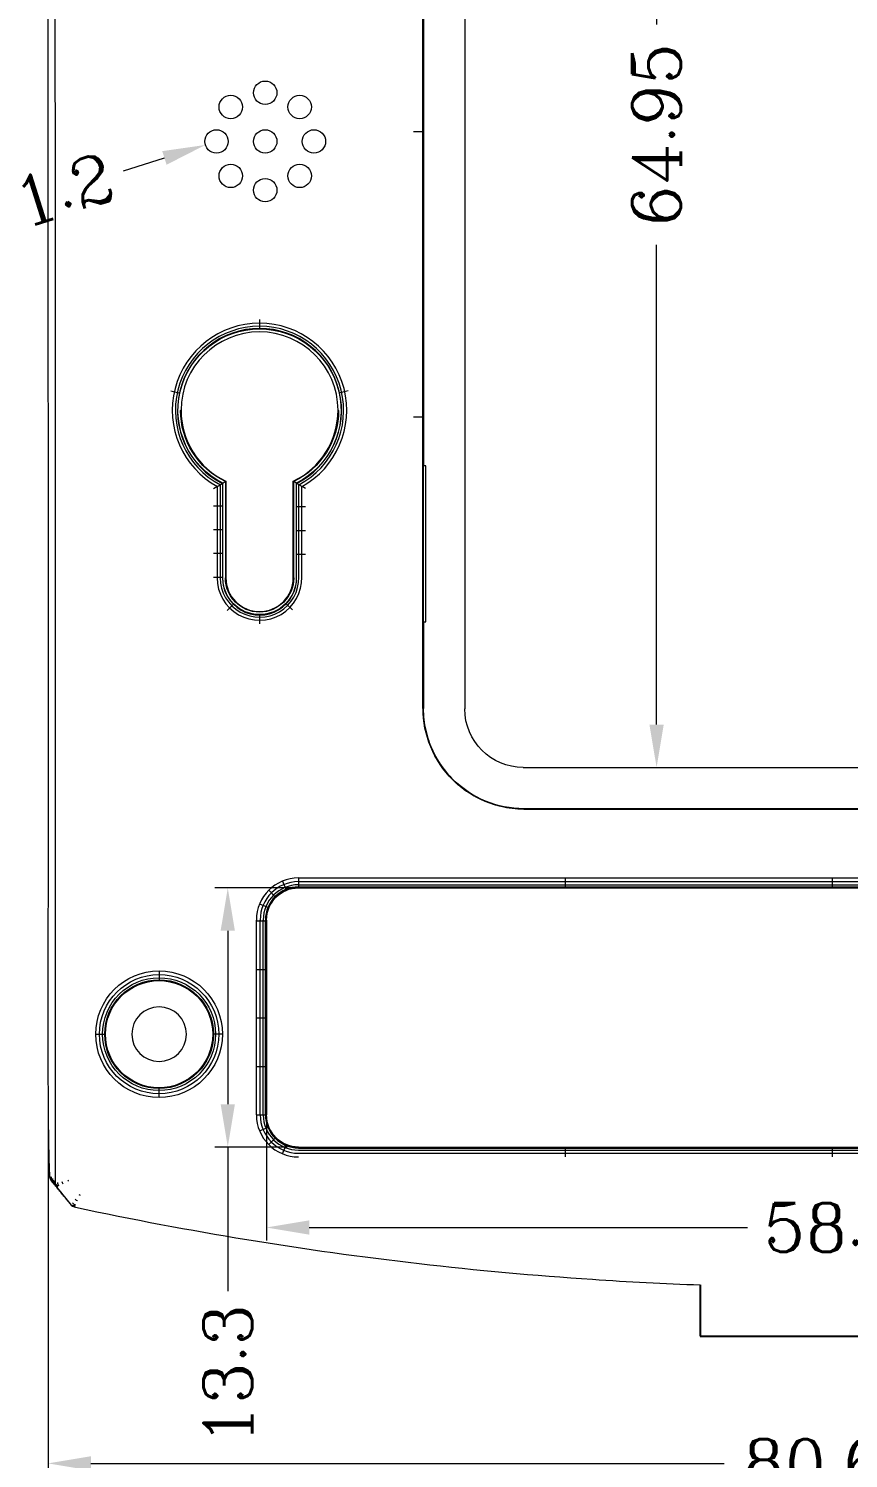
# Model space of a CAD drawing. Header units: millimetres. Extents: x -1138 to -733, y -1269 to -837.
# Drawn here: x -1094.5 to -1052.4, y -1196.2 to -1122.9 of the extents above; entities that cross this region are included whole.
import ezdxf

# ---------------------------------------------------------------- set-up
doc = ezdxf.new("R2010")
doc.units = ezdxf.units.MM
doc.layers.get('0').update_dxf_attribs({"linetype": 'CONTINUOUS'})
doc.layers.get('Defpoints').update_dxf_attribs({"linetype": 'CONTINUOUS'})
doc.layers.add('71', color=7, linetype='CONTINUOUS', true_color=0xffffff)
doc.styles.add('ROMANC', font='romanc.shx', dxfattribs={"bigfont": 'gbcbig.shx'})
doc.dimstyles.new('YanXiu', dxfattribs={"dimtxt": 2.5, "dimasz": 2.2, "dimexe": 0.66, "dimexo": 0.66, "dimgap": 0.66, "dimtad": 0, "dimdsep": 46, "dimtxsty": 'ROMANC', "dimcen": 0, "dimclrd": 256, "dimclre": 131, "dimclrt": 42, "dimazin": 2, "dimtfac": 1, "dimtofl": 0, "dimtmove": 0, "dimatfit": 3, "dimfxl": 0, "dimlwd": 5, "dimlwe": 5, "dimarcsym": 0})

# ---------------------------------------------------------------- blocks, each defined once
blk = doc.blocks.new('*D1')
at = {"color": 131, "lineweight": 5}
for p, q in [((456.583, -868.671), (456.583, -887.677)), ((537.264, -870.378), (537.264, -887.677))]:
    blk.add_line(p, q, dxfattribs=at)
at = {"lineweight": 5}
for p, q in [((458.783, -887.017), (491.263, -887.017)), ((535.064, -887.017), (502.583, -887.017))]:
    blk.add_line(p, q, dxfattribs=at)
for points in [[(458.783, -886.65), (458.783, -887.384), (456.583, -887.017)], [(535.064, -886.65), (535.064, -887.384), (537.264, -887.017)]]:
    blk.add_solid(points)
at = {"layer": 'Defpoints', "color": 0}
for p in [(456.583, -868.011), (537.264, -869.718), (537.264, -887.017)]:
    blk.add_point(p, dxfattribs=at)
at = {"color": 42, "insert": (496.923, -887.017), "char_height": 2.5, "attachment_point": 5, "style": 'ROMANC'}
blk.add_mtext('80.68', dxfattribs=at)
blk = doc.blocks.new('*D16')
at = {"color": 131, "lineweight": 5}
for p, q in [((487.378, -786.351), (488.455, -786.351)), ((483.311, -851.299), (488.455, -851.299))]:
    blk.add_line(p, q, dxfattribs=at)
at = {"lineweight": 5}
for p, q in [((487.795, -788.551), (487.795, -813.165)), ((487.795, -849.099), (487.795, -824.485))]:
    blk.add_line(p, q, dxfattribs=at)
for points in [[(487.428, -788.551), (488.161, -788.551), (487.795, -786.351)], [(487.428, -849.099), (488.161, -849.099), (487.795, -851.299)]]:
    blk.add_solid(points)
at = {"layer": 'Defpoints', "color": 0}
for p in [(486.718, -786.351), (487.795, -786.351), (482.651, -851.299)]:
    blk.add_point(p, dxfattribs=at)
at = {"color": 42, "insert": (487.795, -818.825), "char_height": 2.5, "attachment_point": 5, "rotation": 90, "style": 'ROMANC'}
blk.add_mtext('64.95', dxfattribs=at)
blk = doc.blocks.new('*D20')
at = {"color": 131, "lineweight": 5}
for p, q in [((469.162, -857.482), (465.142, -857.482)), ((468.856, -870.782), (465.142, -870.782))]:
    blk.add_line(p, q, dxfattribs=at)
at = {"lineweight": 5}
for p, q in [((465.802, -859.682), (465.802, -868.582)), ((465.802, -870.782), (465.802, -878.185))]:
    blk.add_line(p, q, dxfattribs=at)
for points in [[(465.435, -859.682), (466.168, -859.682), (465.802, -857.482)], [(465.435, -868.582), (466.168, -868.582), (465.802, -870.782)]]:
    blk.add_solid(points)
at = {"layer": 'Defpoints', "color": 0}
for p in [(465.802, -857.482), (469.822, -857.482), (469.516, -870.782)]:
    blk.add_point(p, dxfattribs=at)
at = {"color": 42, "insert": (465.802, -882.476), "char_height": 2.5, "attachment_point": 5, "rotation": 90, "style": 'ROMANC'}
blk.add_mtext('13.3', dxfattribs=at)
blk = doc.blocks.new('*D21')
at = {"color": 131, "lineweight": 5}
for p, q in [((467.78, -869.213), (467.78, -875.571)), ((526.08, -869.337), (526.08, -875.571))]:
    blk.add_line(p, q, dxfattribs=at)
at = {"lineweight": 5}
for p, q in [((469.98, -874.911), (492.461, -874.911)), ((523.88, -874.911), (501.4, -874.911))]:
    blk.add_line(p, q, dxfattribs=at)
for points in [[(469.98, -874.545), (469.98, -875.278), (467.78, -874.911)], [(523.88, -874.545), (523.88, -875.278), (526.08, -874.911)]]:
    blk.add_solid(points)
at = {"layer": 'Defpoints', "color": 0}
for p in [(467.78, -868.553), (526.08, -868.677), (526.08, -874.911)]:
    blk.add_point(p, dxfattribs=at)
at = {"color": 42, "insert": (496.93, -874.911), "char_height": 2.5, "attachment_point": 5, "style": 'ROMANC'}
blk.add_mtext('58.3', dxfattribs=at)
blk = doc.blocks.new('*D22')
at = {"lineweight": 5}
blk.add_line((460.455, -820.683), (462.553, -820.019), dxfattribs=at)
blk.add_solid([(462.442, -819.67), (462.663, -820.369), (464.65, -819.355)])
at = {"layer": 'Defpoints', "color": 0}
for p in [(464.65, -819.355), (465.794, -818.993)]:
    blk.add_point(p, dxfattribs=at)
at = {"color": 42, "insert": (456.365, -821.978), "char_height": 2.5, "attachment_point": 5, "rotation": 17.56761, "style": 'ROMANC'}
blk.add_mtext('∅1.2', dxfattribs=at)

msp = doc.modelspace()

# ---------------------------------------------------------------- linework, layer by layer
at = {"color": 1}
for p, q in [((-1060.046, -1187.335), (-1060.046, -1189.962)), ((-1060.046, -1189.962), (-1046.246, -1189.962))]:
    msp.add_line(p, q, dxfattribs=at)
at = {"layer": '71', "color": 7, "linetype": 'Continuous', "lineweight": 0}
for p, q in [((-1074.295, -1098.858), (-1074.295, -1157.748)), ((-1074.26, -1157.748), (-1074.26, -1098.858)), ((-1074.255, -1098.858), (-1074.255, -1157.748)), ((-1074.251, -1098.858), (-1074.251, -1157.748)), ((-1072.12, -1098.829), (-1072.12, -1157.776)), ((-1074.246, -1111.283), (-1074.246, -1145.323)), ((-1074.241, -1111.298), (-1074.241, -1145.308)), ((-1074.241, -1145.307), (-1074.241, -1111.298)), ((-1074.255, -1128.156), (-1074.755, -1128.156)), ((-1074.255, -1128.156), (-1074.241, -1128.156)), ((-1082.646, -1137.795), (-1082.646, -1138.294)), ((-1087.196, -1141.456), (-1086.709, -1141.563)), ((-1078.096, -1141.456), (-1078.584, -1141.563)), ((-1074.255, -1142.806), (-1074.755, -1142.806)), ((-1074.255, -1142.806), (-1074.241, -1142.806)), ((-1074.25, -1145.334), (-1074.241, -1145.307)), ((-1074.25, -1153.271), (-1074.25, -1145.334)), ((-1074.121, -1145.307), (-1074.241, -1145.307)), ((-1074.121, -1153.298), (-1074.121, -1145.307)), ((-1084.399, -1146.107), (-1084.399, -1151.053)), ((-1084.372, -1146.09), (-1084.372, -1151.053)), ((-1080.92, -1151.053), (-1080.92, -1146.09)), ((-1080.894, -1151.053), (-1080.894, -1146.107)), ((-1084.819, -1146.363), (-1084.819, -1151.053)), ((-1084.66, -1146.27), (-1084.66, -1151.053)), ((-1084.55, -1146.203), (-1084.55, -1151.053)), ((-1084.53, -1151.053), (-1084.53, -1146.188)), ((-1080.763, -1146.188), (-1080.763, -1151.053)), ((-1080.743, -1151.053), (-1080.743, -1146.203)), ((-1080.633, -1151.053), (-1080.633, -1146.27)), ((-1080.474, -1151.053), (-1080.474, -1146.363)), ((-1084.505, -1147.365), (-1085.004, -1147.365)), ((-1080.788, -1147.389), (-1080.288, -1147.389)), ((-1084.505, -1148.586), (-1085.004, -1148.586)), ((-1080.788, -1148.61), (-1080.288, -1148.61)), ((-1084.505, -1149.807), (-1085.004, -1149.807)), ((-1080.788, -1149.832), (-1080.288, -1149.832)), ((-1084.505, -1151.028), (-1085.004, -1151.028)), ((-1084.306, -1152.728), (-1083.954, -1152.373)), ((-1080.956, -1152.696), (-1081.314, -1152.348)), ((-1082.624, -1153.411), (-1082.629, -1152.911)), ((-1074.241, -1153.298), (-1074.25, -1153.271)), ((-1074.246, -1153.283), (-1074.246, -1157.748)), ((-1074.241, -1153.298), (-1074.241, -1157.748)), ((-1074.241, -1157.748), (-1074.241, -1153.298)), ((-1074.241, -1153.298), (-1074.121, -1153.298)), ((-1074.255, -1157.455), (-1074.241, -1157.455)), ((-1069.12, -1160.776), (-1037.173, -1160.776)), ((-1069.091, -1162.897), (-1037.201, -1162.897)), ((-1037.201, -1162.897), (-1069.091, -1162.897)), ((-1069.091, -1162.902), (-1037.201, -1162.902)), ((-1069.091, -1162.907), (-1037.201, -1162.907)), ((-1069.091, -1162.912), (-1037.201, -1162.912)), ((-1037.201, -1162.916), (-1069.091, -1162.916)), ((-1081.472, -1166.615), (-1081.281, -1167.077)), ((-1080.646, -1166.45), (-1025.646, -1166.45)), ((-1080.646, -1166.45), (-1080.646, -1166.95)), ((-1080.646, -1166.64), (-1025.646, -1166.64)), ((-1066.965, -1166.45), (-1066.965, -1166.95)), ((-1053.283, -1166.45), (-1053.283, -1166.95)), ((-1082.173, -1167.083), (-1081.819, -1167.436)), ((-1081.813, -1167.442), (-1081.819, -1167.436)), ((-1081.819, -1167.436), (-1081.813, -1167.442)), ((-1081.278, -1167.085), (-1081.281, -1167.077)), ((-1080.646, -1166.801), (-1025.646, -1166.801)), ((-1080.646, -1166.91), (-1025.646, -1166.91)), ((-1080.646, -1166.942), (-1025.646, -1166.942)), ((-1080.646, -1166.95), (-1025.646, -1166.95)), ((-1080.646, -1166.959), (-1080.646, -1166.95)), ((-1080.646, -1166.955), (-1025.646, -1166.955)), ((-1025.646, -1166.959), (-1080.646, -1166.959)), ((-1066.965, -1166.959), (-1066.965, -1166.95)), ((-1053.283, -1166.959), (-1053.283, -1166.95)), ((-1082.641, -1167.783), (-1082.179, -1167.974)), ((-1082.171, -1167.978), (-1082.179, -1167.974)), ((-1082.805, -1178.609), (-1082.805, -1168.609)), ((-1082.805, -1168.659), (-1082.305, -1168.659)), ((-1082.616, -1178.609), (-1082.616, -1168.609)), ((-1082.455, -1178.609), (-1082.455, -1168.609)), ((-1082.346, -1178.609), (-1082.346, -1168.609)), ((-1082.314, -1178.609), (-1082.314, -1168.609)), ((-1082.301, -1168.609), (-1082.301, -1178.609)), ((-1082.296, -1168.609), (-1082.296, -1178.609)), ((-1082.296, -1168.609), (-1082.296, -1178.609)), ((-1082.305, -1171.097), (-1082.296, -1171.097)), ((-1087.798, -1171.218), (-1087.798, -1171.718)), ((-1082.805, -1171.146), (-1082.305, -1171.146)), ((-1082.805, -1173.634), (-1082.305, -1173.634)), ((-1082.305, -1173.584), (-1082.296, -1173.584)), ((-1091.048, -1174.468), (-1090.548, -1174.468)), ((-1084.548, -1174.468), (-1085.048, -1174.468)), ((-1082.805, -1176.122), (-1082.305, -1176.122)), ((-1082.305, -1176.072), (-1082.296, -1176.072)), ((-1087.798, -1177.718), (-1087.798, -1177.218)), ((-1082.805, -1178.609), (-1082.305, -1178.609)), ((-1082.305, -1178.559), (-1082.296, -1178.559)), ((-1082.296, -1178.609), (-1082.305, -1178.609)), ((-1082.641, -1179.435), (-1082.179, -1179.244)), ((-1082.171, -1179.241), (-1082.179, -1179.244)), ((-1082.173, -1180.136), (-1081.819, -1179.782)), ((-1081.813, -1179.776), (-1081.819, -1179.782)), ((-1081.813, -1179.776), (-1081.819, -1179.782)), ((-1081.472, -1180.604), (-1081.281, -1180.142)), ((-1081.278, -1180.134), (-1081.281, -1180.142)), ((-1080.646, -1180.259), (-1025.646, -1180.259)), ((-1080.646, -1180.259), (-1025.646, -1180.259)), ((-1080.646, -1180.264), (-1025.646, -1180.264)), ((-1080.646, -1180.268), (-1025.646, -1180.268)), ((-1080.646, -1180.277), (-1025.646, -1180.277)), ((-1080.646, -1180.309), (-1025.646, -1180.309)), ((-1080.646, -1180.418), (-1025.646, -1180.418)), ((-1080.646, -1180.579), (-1025.646, -1180.579)), ((-1066.965, -1180.268), (-1066.965, -1180.259)), ((-1066.965, -1180.268), (-1066.965, -1180.768)), ((-1053.283, -1180.268), (-1053.283, -1180.259)), ((-1053.283, -1180.268), (-1053.283, -1180.768)), ((-1093.027, -1182.35), (-1093.025, -1182.353)), ((-1093.025, -1182.353), (-1092.356, -1183.181))]:
    msp.add_line(p, q, dxfattribs=at)
for centre, radius in [((-1082.355, -1126.152), 0.6), ((-1084.122, -1126.884), 0.6), ((-1080.587, -1126.884), 0.6), ((-1084.855, -1128.652), 0.6), ((-1082.355, -1128.652), 0.6), ((-1079.855, -1128.652), 0.6), ((-1084.122, -1130.42), 0.6), ((-1080.587, -1130.42), 0.6), ((-1082.355, -1131.152), 0.6), ((-1087.798, -1174.468), 3.25), ((-1087.798, -1174.468), 3.059), ((-1087.798, -1174.468), 2.896), ((-1087.798, -1174.468), 2.788), ((-1087.798, -1174.468), 2.75)]:
    msp.add_circle(centre, radius, dxfattribs=at)
at = {"layer": '71', "color": 7, "linetype": 'Continuous', "lineweight": 0, "extrusion": (0, 0, -1)}
msp.add_circle((1087.798, -1174.468), 1.4, dxfattribs=at)
at = {"layer": '71', "color": 7, "linetype": 'Continuous', "lineweight": 0}
for centre, radius, start, end in [((-1082.646, -1142.453), 4.473, 298.87108, 241.08744), ((-1082.646, -1142.453), 4.314, 297.74046, 242.22294), ((-1082.646, -1142.453), 4.204, 296.90553, 243.06255), ((-1082.646, -1142.453), 4.026, 0.24972, 179.75028), ((-1082.646, -1142.453), 4.026, 179.75028, 244.6134), ((-1082.646, -1142.453), 4.026, 295.3866, 0.24972), ((-1082.646, -1151.053), 2.173, 180, 1.07762), ((-1082.646, -1151.053), 2.014, 180, 1.07762), ((-1082.646, -1151.053), 1.904, 180, 1.07762), ((-1082.646, -1151.053), 1.726, 180, 0), ((-1080.646, -1168.609), 2.159, 90, 180), ((-1080.646, -1168.609), 1.969, 90, 180), ((-1080.646, -1168.609), 1.808, 90, 180), ((-1080.646, -1168.609), 1.699, 90, 180), ((-1080.646, -1168.609), 1.659, 90, 180), ((-1080.646, -1168.609), 1.654, 90, 180), ((-1080.646, -1178.609), 2.159, 180, 270), ((-1080.646, -1178.609), 1.969, 180, 270), ((-1080.646, -1178.609), 1.808, 180, 270), ((-1080.646, -1178.609), 1.699, 180, 270), ((-1080.646, -1178.609), 1.659, 180, 270), ((-1080.646, -1178.609), 1.654, 180, 270)]:
    msp.add_arc(centre, radius, start, end, dxfattribs=at)
at = {"layer": '71', "color": 7, "linetype": 'Continuous', "lineweight": 0, "extrusion": (0, 0, -1)}
for centre, radius, start, end in [((1082.646, -1142.453), 4.183, 296.75721, 243.24279), ((1082.646, -1142.453), 4.052, 295.62227, 0), ((1082.646, -1142.453), 4.052, 180, 244.37773), ((1082.646, -1151.053), 1.883, 180.00296, 0), ((1082.646, -1151.053), 1.752, 180.00309, 0), ((1069.12, -1157.776), 3, 270, 0), ((1080.646, -1168.609), 1.667, 0, 90), ((1080.646, -1168.609), 1.65, 0, 90), ((1080.646, -1178.609), 1.667, 270, 0), ((1080.646, -1178.609), 1.65, 270, 0)]:
    msp.add_arc(centre, radius, start, end, dxfattribs=at)
at = {"layer": '71', "color": 7, "linetype": 'Continuous', "lineweight": 0}
for centre, major_axis, ratio, start_param, end_param in [((-1092.923, -1181.597), (0.499, 0.035), 0.970815, 3.068758, 3.132341), ((-1092.918, -1181.65), (0.497, 0.051), 0.985682, 3.037904, 3.145034), ((-1092.914, -1181.685), (0.492, 0.089), 0.995312, 2.960141, 3.149917), ((-1092.841, -1181.785), (-0.389, -0.314), 0.999615, 5.603299, 6.282969), ((-1092.773, -1181.869), (-0.389, -0.314), 0.999615, 5.602961, 6.282801), ((-1092.705, -1181.953), (-0.389, -0.314), 0.999615, 5.602691, 6.282773), ((-1092.637, -1182.037), (-0.389, -0.314), 0.999615, 5.60249, 6.282816), ((-1092.635, -1182.035), (0.497, -0.057), 0.988297, 3.320748, 3.940951), ((-1092.634, -1182.023), (0.499, -0.027), 0.949677, 3.375116, 3.900414), ((-1092.747, -1182.078), (-0.1, 0.283), 0.860774, 1.275164, 1.866429), ((-1092.587, -1182.022), (-0.1, 0.283), 0.622407, 1.354038, 1.787554), ((-1092.374, -1181.947), (-0.1, 0.283), 0.323797, 1.45673, 1.684863), ((-1092.633, -1182.001), (0.5, -0.018), 0.890711, 3.557988, 3.913571), ((-1091.829, -1182.627), (-0.256, 0.157), 0.327466, 1.45519, 1.686403), ((-1091.973, -1182.86), (-0.388, -0.315), 0.999614, 6.28072, 6.961979), ((-1091.975, -1182.858), (0.389, 0.314), 0.989279, 3.206713, 3.828385), ((-1091.983, -1182.848), (0.389, 0.314), 0.951484, 3.319588, 3.84724), ((-1091.996, -1182.831), (0.389, 0.314), 0.893321, 3.513735, 3.878344), ((-1092.037, -1182.965), (-0.256, 0.157), 0.867443, 1.272692, 1.868901), ((-1091.948, -1182.82), (-0.256, 0.157), 0.628874, 1.351516, 1.790077)]:
    msp.add_ellipse(centre, major_axis=major_axis, ratio=ratio, start_param=start_param, end_param=end_param, dxfattribs=at)
for points, knots in [([(-1093.119, -1182.105), (-1093.113, -1176.107), (-1093.109, -1170.11), (-1093.103, -1151.815), (-1093.107, -1139.517), (-1093.131, -1114.922), (-1093.151, -1102.624), (-1093.193, -1084.368), (-1093.209, -1078.411), (-1093.226, -1072.453)], [0, 0, 0, 0, 0.164091, 0.164091, 0.500545, 0.500545, 0.836998, 0.836998, 1, 1, 1, 1]), ([(-1085.004, -1146.47), (-1084.886, -1146.402), (-1084.766, -1146.331), (-1084.579, -1146.219), (-1084.512, -1146.177), (-1084.505, -1146.173)], [0, 0, 0, 0, 0.5, 0.5, 1, 1, 1, 1]), ([(-1080.288, -1146.47), (-1080.407, -1146.402), (-1080.527, -1146.331), (-1080.714, -1146.219), (-1080.781, -1146.177), (-1080.788, -1146.173)], [0, 0, 0, 0, 0.5, 0.5, 1, 1, 1, 1]), ([(-1069.091, -1162.916), (-1069.768, -1162.916), (-1070.444, -1162.782), (-1071.694, -1162.264), (-1072.268, -1161.881), (-1073.224, -1160.924), (-1073.608, -1160.351), (-1074.125, -1159.101), (-1074.26, -1158.425), (-1074.26, -1157.748)], [0, 0, 0, 0, 0.25, 0.25, 0.5, 0.5, 0.75, 0.75, 1, 1, 1, 1]), ([(-1074.248, -1157.748), (-1074.247, -1158.132), (-1074.165, -1158.879), (-1073.795, -1159.962), (-1073.199, -1160.934), (-1072.392, -1161.766), (-1071.406, -1162.408), (-1070.276, -1162.813), (-1069.494, -1162.903), (-1069.091, -1162.904)], [0, 0, 0, 0, 0.140027, 0.280033, 0.420043, 0.560043, 0.706691, 0.853334, 1, 1, 1, 1]), ([(-1069.091, -1162.897), (-1069.766, -1162.897), (-1070.439, -1162.763), (-1071.685, -1162.247), (-1072.256, -1161.866), (-1073.209, -1160.912), (-1073.591, -1160.341), (-1074.107, -1159.096), (-1074.241, -1158.422), (-1074.241, -1157.748)], [0, 0, 0, 0, 0.25, 0.25, 0.5, 0.5, 0.75, 0.75, 1, 1, 1, 1]), ([(-1093.498, -1175.499), (-1093.499, -1176.169), (-1093.497, -1176.819), (-1093.492, -1177.767), (-1093.49, -1178.075), (-1093.486, -1178.662), (-1093.483, -1178.944), (-1093.477, -1179.482), (-1093.473, -1179.739), (-1093.465, -1180.211), (-1093.461, -1180.428), (-1093.452, -1180.824), (-1093.447, -1181.001), (-1093.437, -1181.303), (-1093.432, -1181.428), (-1093.427, -1181.526)], [0, 0, 0, 0, 0.25, 0.25, 0.375, 0.375, 0.5, 0.5, 0.625, 0.625, 0.75, 0.75, 0.875, 0.875, 1, 1, 1, 1]), ([(-1093.426, -1181.554), (-1093.426, -1181.555), (-1093.423, -1181.603), (-1093.417, -1181.687), (-1093.412, -1181.751), (-1093.391, -1181.84), (-1093.364, -1181.913), (-1093.332, -1181.969), (-1093.312, -1181.996), (-1093.308, -1182.001), (-1093.308, -1182.001), (-1093.308, -1182.001), (-1093.308, -1182.001)], [0, 0, 0, 0, 0.010127, 0.402716, 0.719871, 0.819664, 0.90971, 0.981535, 0.999806, 0.999942, 0.999975, 1, 1, 1, 1]), ([(-1093.025, -1182.353), (-1093.041, -1182.333), (-1093.058, -1182.312), (-1093.107, -1182.252), (-1093.14, -1182.211), (-1093.214, -1182.118), (-1093.256, -1182.066), (-1093.298, -1182.014)], [0, 0, 0, 0, 0.179798, 0.179798, 0.539394, 0.539394, 1, 1, 1, 1]), ([(-1093.125, -1182.107), (-1093.118, -1182.129), (-1093.103, -1182.157), (-1093.057, -1182.211), (-1093.026, -1182.237), (-1092.987, -1182.26)], [0, 0, 0, 0, 0.5, 0.5, 1, 1, 1, 1]), ([(-1092.555, -1182.936), (-1092.533, -1182.963), (-1092.511, -1182.99), (-1092.447, -1183.07), (-1092.404, -1183.122), (-1092.362, -1183.174)], [0, 0, 0, 0, 0.342798, 0.342798, 1, 1, 1, 1]), ([(-1092.312, -1183.223), (-1092.293, -1183.236), (-1092.264, -1183.25), (-1092.195, -1183.264), (-1092.154, -1183.265), (-1092.11, -1183.259)], [0, 0, 0, 0, 0.5, 0.5, 1, 1, 1, 1]), ([(-1092.077, -1183.349), (-1086.252, -1184.594), (-1080.382, -1185.557), (-1071.51, -1186.579), (-1068.542, -1186.849), (-1063.73, -1187.171), (-1061.889, -1187.267), (-1060.046, -1187.335)], [0, 0, 0, 0, 0.5, 0.5, 0.75, 0.75, 0.9048534, 0.9048534, 0.9048534, 0.9048534])]:
    msp.add_open_spline(points, degree=3, knots=knots, dxfattribs=at)
for points, degree in [([(-1093.541, -1088.146), (-1093.5, -1117.232), (-1093.485, -1146.374), (-1093.498, -1175.499)], 3), ([(-1086.699, -1142.453), (-1086.69, -1142.447), (-1086.681, -1142.441), (-1086.672, -1142.435)], 3), ([(-1078.594, -1142.453), (-1078.603, -1142.447), (-1078.612, -1142.441), (-1078.62, -1142.435)], 3), ([(-1084.505, -1146.173), (-1084.47, -1146.151), (-1084.434, -1146.129), (-1084.399, -1146.107)], 3), ([(-1080.788, -1146.173), (-1080.823, -1146.151), (-1080.859, -1146.129), (-1080.894, -1146.107)], 3), ([(-1074.256, -1157.751), (-1074.248, -1157.751), (-1074.241, -1157.751)], 2), ([(-1074.256, -1157.754), (-1074.248, -1157.754), (-1074.241, -1157.754)], 2), ([(-1074.256, -1157.757), (-1074.248, -1157.757), (-1074.241, -1157.757)], 2), ([(-1074.256, -1157.759), (-1074.248, -1157.759), (-1074.241, -1157.759)], 2), ([(-1074.256, -1157.762), (-1074.248, -1157.762), (-1074.241, -1157.762)], 2), ([(-1074.256, -1157.765), (-1074.248, -1157.765), (-1074.241, -1157.765)], 2), ([(-1074.256, -1157.768), (-1074.248, -1157.768), (-1074.241, -1157.768)], 2), ([(-1074.256, -1157.771), (-1074.248, -1157.771), (-1074.241, -1157.771)], 2), ([(-1074.256, -1157.774), (-1074.248, -1157.774), (-1074.241, -1157.774)], 2), ([(-1074.255, -1157.777), (-1074.248, -1157.777), (-1074.241, -1157.777)], 2), ([(-1074.255, -1157.78), (-1074.248, -1157.78), (-1074.241, -1157.78)], 2), ([(-1074.255, -1157.783), (-1074.248, -1157.783), (-1074.24, -1157.783)], 2), ([(-1074.255, -1157.786), (-1074.248, -1157.786), (-1074.24, -1157.786)], 2), ([(-1074.255, -1157.789), (-1074.248, -1157.789), (-1074.24, -1157.789)], 2), ([(-1074.255, -1157.792), (-1074.248, -1157.792), (-1074.24, -1157.792)], 2), ([(-1074.255, -1157.795), (-1074.248, -1157.794), (-1074.24, -1157.794)], 2), ([(-1074.255, -1157.797), (-1074.248, -1157.797), (-1074.24, -1157.797)], 2), ([(-1074.255, -1157.8), (-1074.248, -1157.8), (-1074.24, -1157.8)], 2), ([(-1074.255, -1157.803), (-1074.248, -1157.803), (-1074.24, -1157.803)], 2), ([(-1074.255, -1157.806), (-1074.248, -1157.806), (-1074.24, -1157.806)], 2), ([(-1074.255, -1157.809), (-1074.248, -1157.809), (-1074.24, -1157.809)], 2), ([(-1074.255, -1157.812), (-1074.248, -1157.812), (-1074.24, -1157.812)], 2), ([(-1074.255, -1157.815), (-1074.248, -1157.815), (-1074.24, -1157.815)], 2), ([(-1074.255, -1157.818), (-1074.248, -1157.818), (-1074.24, -1157.818)], 2), ([(-1074.145, -1158.81), (-1074.138, -1158.809), (-1074.13, -1158.807)], 2), ([(-1074.144, -1158.813), (-1074.137, -1158.811), (-1074.13, -1158.81)], 2), ([(-1074.144, -1158.816), (-1074.136, -1158.814), (-1074.129, -1158.813)], 2), ([(-1074.143, -1158.819), (-1074.136, -1158.817), (-1074.128, -1158.816)], 2), ([(-1074.142, -1158.822), (-1074.135, -1158.82), (-1074.128, -1158.818)], 2), ([(-1074.142, -1158.824), (-1074.135, -1158.823), (-1074.127, -1158.821)], 2), ([(-1074.141, -1158.827), (-1074.134, -1158.826), (-1074.127, -1158.824)], 2), ([(-1074.141, -1158.83), (-1074.133, -1158.829), (-1074.126, -1158.827)], 2), ([(-1074.14, -1158.833), (-1074.133, -1158.831), (-1074.125, -1158.83)], 2), ([(-1074.139, -1158.836), (-1074.132, -1158.834), (-1074.125, -1158.833)], 2), ([(-1074.139, -1158.839), (-1074.131, -1158.837), (-1074.124, -1158.836)], 2), ([(-1074.138, -1158.842), (-1074.131, -1158.84), (-1074.124, -1158.838)], 2), ([(-1074.138, -1158.844), (-1074.13, -1158.843), (-1074.123, -1158.841)], 2), ([(-1074.137, -1158.847), (-1074.13, -1158.846), (-1074.122, -1158.844)], 2), ([(-1074.136, -1158.85), (-1074.129, -1158.849), (-1074.122, -1158.847)], 2), ([(-1074.136, -1158.853), (-1074.128, -1158.851), (-1074.121, -1158.85)], 2), ([(-1074.135, -1158.856), (-1074.128, -1158.854), (-1074.12, -1158.853)], 2), ([(-1074.134, -1158.859), (-1074.127, -1158.857), (-1074.12, -1158.855)], 2), ([(-1074.134, -1158.862), (-1074.126, -1158.86), (-1074.119, -1158.858)], 2), ([(-1074.133, -1158.864), (-1074.126, -1158.863), (-1074.119, -1158.861)], 2), ([(-1074.133, -1158.867), (-1074.125, -1158.866), (-1074.118, -1158.864)], 2), ([(-1074.132, -1158.87), (-1074.125, -1158.868), (-1074.117, -1158.867)], 2), ([(-1074.131, -1158.873), (-1074.124, -1158.871), (-1074.117, -1158.87)], 2), ([(-1074.131, -1158.876), (-1074.123, -1158.874), (-1074.116, -1158.873)], 2), ([(-1074.13, -1158.879), (-1074.123, -1158.877), (-1074.115, -1158.875)], 2), ([(-1074.129, -1158.882), (-1074.122, -1158.88), (-1074.115, -1158.878)], 2), ([(-1074.129, -1158.884), (-1074.121, -1158.883), (-1074.114, -1158.881)], 2), ([(-1074.128, -1158.887), (-1074.121, -1158.886), (-1074.113, -1158.884)], 2), ([(-1074.127, -1158.89), (-1074.12, -1158.888), (-1074.113, -1158.887)], 2), ([(-1074.127, -1158.893), (-1074.119, -1158.891), (-1074.112, -1158.89)], 2), ([(-1074.126, -1158.896), (-1074.119, -1158.894), (-1074.112, -1158.892)], 2), ([(-1074.125, -1158.899), (-1074.118, -1158.897), (-1074.111, -1158.895)], 2), ([(-1074.125, -1158.901), (-1074.118, -1158.9), (-1074.11, -1158.898)], 2), ([(-1074.124, -1158.904), (-1074.117, -1158.903), (-1074.11, -1158.901)], 2), ([(-1074.123, -1158.907), (-1074.116, -1158.905), (-1074.109, -1158.904)], 2), ([(-1074.123, -1158.91), (-1074.116, -1158.908), (-1074.108, -1158.907)], 2), ([(-1074.122, -1158.913), (-1074.115, -1158.911), (-1074.108, -1158.909)], 2), ([(-1074.122, -1158.916), (-1074.114, -1158.914), (-1074.107, -1158.912)], 2), ([(-1074.121, -1158.919), (-1074.114, -1158.917), (-1074.106, -1158.915)], 2), ([(-1074.12, -1158.921), (-1074.113, -1158.92), (-1074.106, -1158.918)], 2), ([(-1074.12, -1158.924), (-1074.112, -1158.923), (-1074.105, -1158.921)], 2), ([(-1074.119, -1158.927), (-1074.112, -1158.925), (-1074.104, -1158.924)], 2), ([(-1074.118, -1158.93), (-1074.111, -1158.928), (-1074.104, -1158.927)], 2), ([(-1074.118, -1158.933), (-1074.11, -1158.931), (-1074.103, -1158.929)], 2), ([(-1074.117, -1158.936), (-1074.11, -1158.934), (-1074.102, -1158.932)], 2), ([(-1074.116, -1158.938), (-1074.109, -1158.937), (-1074.102, -1158.935)], 2), ([(-1074.116, -1158.941), (-1074.108, -1158.94), (-1074.101, -1158.938)], 2), ([(-1074.115, -1158.944), (-1074.108, -1158.942), (-1074.1, -1158.941)], 2), ([(-1074.114, -1158.947), (-1074.107, -1158.945), (-1074.1, -1158.944)], 2), ([(-1074.113, -1158.95), (-1074.106, -1158.948), (-1074.099, -1158.946)], 2), ([(-1074.113, -1158.953), (-1074.106, -1158.951), (-1074.098, -1158.949)], 2), ([(-1074.112, -1158.956), (-1074.105, -1158.954), (-1074.098, -1158.952)], 2), ([(-1074.111, -1158.958), (-1074.104, -1158.957), (-1074.097, -1158.955)], 2), ([(-1074.111, -1158.961), (-1074.103, -1158.959), (-1074.096, -1158.958)], 2), ([(-1074.11, -1158.964), (-1074.103, -1158.962), (-1074.096, -1158.961)], 2), ([(-1074.109, -1158.967), (-1074.102, -1158.965), (-1074.095, -1158.963)], 2), ([(-1074.109, -1158.97), (-1074.101, -1158.968), (-1074.094, -1158.966)], 2), ([(-1074.108, -1158.973), (-1074.101, -1158.971), (-1074.093, -1158.969)], 2), ([(-1072.394, -1161.717), (-1072.39, -1161.712), (-1072.385, -1161.706)], 2), ([(-1072.392, -1161.719), (-1072.387, -1161.714), (-1072.383, -1161.708)], 2), ([(-1072.39, -1161.721), (-1072.385, -1161.715), (-1072.38, -1161.71)], 2), ([(-1072.388, -1161.723), (-1072.383, -1161.717), (-1072.378, -1161.712)], 2), ([(-1072.385, -1161.725), (-1072.381, -1161.719), (-1072.376, -1161.713)], 2), ([(-1072.383, -1161.727), (-1072.378, -1161.721), (-1072.374, -1161.715)], 2), ([(-1072.381, -1161.729), (-1072.376, -1161.723), (-1072.371, -1161.717)], 2), ([(-1072.379, -1161.731), (-1072.374, -1161.725), (-1072.369, -1161.719)], 2), ([(-1072.376, -1161.732), (-1072.372, -1161.727), (-1072.367, -1161.721)], 2), ([(-1072.374, -1161.734), (-1072.369, -1161.728), (-1072.365, -1161.723)], 2), ([(-1072.372, -1161.736), (-1072.367, -1161.73), (-1072.362, -1161.725)], 2), ([(-1072.37, -1161.738), (-1072.365, -1161.732), (-1072.36, -1161.726)], 2), ([(-1072.367, -1161.74), (-1072.363, -1161.734), (-1072.358, -1161.728)], 2), ([(-1072.365, -1161.742), (-1072.36, -1161.736), (-1072.356, -1161.73)], 2), ([(-1072.363, -1161.743), (-1072.358, -1161.738), (-1072.353, -1161.732)], 2), ([(-1072.361, -1161.745), (-1072.356, -1161.74), (-1072.351, -1161.734)], 2), ([(-1072.358, -1161.747), (-1072.354, -1161.741), (-1072.349, -1161.736)], 2), ([(-1072.356, -1161.749), (-1072.351, -1161.743), (-1072.347, -1161.737)], 2), ([(-1072.354, -1161.751), (-1072.349, -1161.745), (-1072.344, -1161.739)], 2), ([(-1072.352, -1161.753), (-1072.347, -1161.747), (-1072.342, -1161.741)], 2), ([(-1072.349, -1161.755), (-1072.345, -1161.749), (-1072.34, -1161.743)], 2), ([(-1072.347, -1161.756), (-1072.342, -1161.751), (-1072.338, -1161.745)], 2), ([(-1072.345, -1161.758), (-1072.34, -1161.752), (-1072.335, -1161.747)], 2), ([(-1072.342, -1161.76), (-1072.338, -1161.754), (-1072.333, -1161.748)], 2), ([(-1072.34, -1161.762), (-1072.335, -1161.756), (-1072.331, -1161.75)], 2), ([(-1072.338, -1161.764), (-1072.333, -1161.758), (-1072.329, -1161.752)], 2), ([(-1072.336, -1161.766), (-1072.331, -1161.76), (-1072.326, -1161.754)], 2), ([(-1072.333, -1161.767), (-1072.329, -1161.762), (-1072.324, -1161.756)], 2), ([(-1072.331, -1161.769), (-1072.326, -1161.763), (-1072.322, -1161.758)], 2), ([(-1072.329, -1161.771), (-1072.324, -1161.765), (-1072.319, -1161.759)], 2), ([(-1072.327, -1161.773), (-1072.322, -1161.767), (-1072.317, -1161.761)], 2), ([(-1072.324, -1161.775), (-1072.32, -1161.769), (-1072.315, -1161.763)], 2), ([(-1072.322, -1161.777), (-1072.317, -1161.771), (-1072.313, -1161.765)], 2), ([(-1072.32, -1161.778), (-1072.315, -1161.773), (-1072.31, -1161.767)], 2), ([(-1072.317, -1161.78), (-1072.313, -1161.774), (-1072.308, -1161.769)], 2), ([(-1072.315, -1161.782), (-1072.31, -1161.776), (-1072.306, -1161.77)], 2), ([(-1072.313, -1161.784), (-1072.308, -1161.778), (-1072.304, -1161.772)], 2), ([(-1072.311, -1161.786), (-1072.306, -1161.78), (-1072.301, -1161.774)], 2), ([(-1072.308, -1161.788), (-1072.304, -1161.782), (-1072.299, -1161.776)], 2), ([(-1072.306, -1161.789), (-1072.301, -1161.784), (-1072.297, -1161.778)], 2), ([(-1072.304, -1161.791), (-1072.299, -1161.785), (-1072.294, -1161.779)], 2), ([(-1072.301, -1161.793), (-1072.297, -1161.787), (-1072.292, -1161.781)], 2), ([(-1072.299, -1161.795), (-1072.294, -1161.789), (-1072.29, -1161.783)], 2), ([(-1072.297, -1161.797), (-1072.292, -1161.791), (-1072.288, -1161.785)], 2), ([(-1072.295, -1161.798), (-1072.29, -1161.793), (-1072.285, -1161.787)], 2), ([(-1072.292, -1161.8), (-1072.288, -1161.794), (-1072.283, -1161.789)], 2), ([(-1072.29, -1161.802), (-1072.285, -1161.796), (-1072.281, -1161.79)], 2), ([(-1072.288, -1161.804), (-1072.283, -1161.798), (-1072.278, -1161.792)], 2), ([(-1072.285, -1161.806), (-1072.281, -1161.8), (-1072.276, -1161.794)], 2), ([(-1072.283, -1161.807), (-1072.278, -1161.802), (-1072.274, -1161.796)], 2), ([(-1072.281, -1161.809), (-1072.276, -1161.803), (-1072.272, -1161.798)], 2), ([(-1072.278, -1161.811), (-1072.274, -1161.805), (-1072.269, -1161.799)], 2), ([(-1072.276, -1161.813), (-1072.272, -1161.807), (-1072.267, -1161.801)], 2), ([(-1072.274, -1161.815), (-1072.269, -1161.809), (-1072.265, -1161.803)], 2), ([(-1072.272, -1161.816), (-1072.267, -1161.811), (-1072.262, -1161.805)], 2), ([(-1072.269, -1161.818), (-1072.265, -1161.812), (-1072.26, -1161.806)], 2), ([(-1072.267, -1161.82), (-1072.262, -1161.814), (-1072.258, -1161.808)], 2), ([(-1072.265, -1161.822), (-1072.26, -1161.816), (-1072.255, -1161.81)], 2), ([(-1072.262, -1161.824), (-1072.258, -1161.818), (-1072.253, -1161.812)], 2), ([(-1072.26, -1161.825), (-1072.255, -1161.82), (-1072.251, -1161.814)], 2), ([(-1072.258, -1161.827), (-1072.253, -1161.821), (-1072.249, -1161.815)], 2), ([(-1072.255, -1161.829), (-1072.251, -1161.823), (-1072.246, -1161.817)], 2), ([(-1072.253, -1161.831), (-1072.248, -1161.825), (-1072.244, -1161.819)], 2), ([(-1072.251, -1161.833), (-1072.246, -1161.827), (-1072.242, -1161.821)], 2), ([(-1072.248, -1161.834), (-1072.244, -1161.828), (-1072.239, -1161.823)], 2), ([(-1072.246, -1161.836), (-1072.242, -1161.83), (-1072.237, -1161.824)], 2), ([(-1069.419, -1162.901), (-1069.418, -1162.894), (-1069.418, -1162.887)], 2), ([(-1069.416, -1162.902), (-1069.415, -1162.894), (-1069.415, -1162.887)], 2), ([(-1069.413, -1162.902), (-1069.412, -1162.894), (-1069.412, -1162.887)], 2), ([(-1069.41, -1162.902), (-1069.409, -1162.895), (-1069.409, -1162.887)], 2), ([(-1069.407, -1162.902), (-1069.407, -1162.895), (-1069.406, -1162.887)], 2), ([(-1069.404, -1162.902), (-1069.404, -1162.895), (-1069.403, -1162.887)], 2), ([(-1069.401, -1162.903), (-1069.401, -1162.895), (-1069.4, -1162.888)], 2), ([(-1069.398, -1162.903), (-1069.398, -1162.895), (-1069.397, -1162.888)], 2), ([(-1069.395, -1162.903), (-1069.395, -1162.895), (-1069.394, -1162.888)], 2), ([(-1069.392, -1162.903), (-1069.392, -1162.896), (-1069.392, -1162.888)], 2), ([(-1069.389, -1162.903), (-1069.389, -1162.896), (-1069.389, -1162.888)], 2), ([(-1069.387, -1162.903), (-1069.386, -1162.896), (-1069.386, -1162.889)], 2), ([(-1069.384, -1162.904), (-1069.383, -1162.896), (-1069.383, -1162.889)], 2), ([(-1069.381, -1162.904), (-1069.38, -1162.896), (-1069.38, -1162.889)], 2), ([(-1069.378, -1162.904), (-1069.377, -1162.896), (-1069.377, -1162.889)], 2), ([(-1069.375, -1162.904), (-1069.374, -1162.897), (-1069.374, -1162.889)], 2), ([(-1069.372, -1162.904), (-1069.372, -1162.897), (-1069.371, -1162.889)], 2), ([(-1069.369, -1162.904), (-1069.369, -1162.897), (-1069.368, -1162.889)], 2), ([(-1069.366, -1162.905), (-1069.366, -1162.897), (-1069.365, -1162.89)], 2), ([(-1069.363, -1162.905), (-1069.363, -1162.897), (-1069.362, -1162.89)], 2), ([(-1069.36, -1162.905), (-1069.36, -1162.897), (-1069.359, -1162.89)], 2), ([(-1069.357, -1162.905), (-1069.357, -1162.898), (-1069.357, -1162.89)], 2), ([(-1069.354, -1162.905), (-1069.354, -1162.898), (-1069.354, -1162.89)], 2), ([(-1069.352, -1162.905), (-1069.351, -1162.898), (-1069.351, -1162.89)], 2), ([(-1069.349, -1162.905), (-1069.348, -1162.898), (-1069.348, -1162.891)], 2), ([(-1069.346, -1162.906), (-1069.345, -1162.898), (-1069.345, -1162.891)], 2), ([(-1069.343, -1162.906), (-1069.342, -1162.898), (-1069.342, -1162.891)], 2), ([(-1069.34, -1162.906), (-1069.339, -1162.898), (-1069.339, -1162.891)], 2), ([(-1069.337, -1162.906), (-1069.337, -1162.899), (-1069.336, -1162.891)], 2), ([(-1069.334, -1162.906), (-1069.334, -1162.899), (-1069.333, -1162.891)], 2), ([(-1069.331, -1162.906), (-1069.331, -1162.899), (-1069.33, -1162.891)], 2), ([(-1069.328, -1162.906), (-1069.328, -1162.899), (-1069.327, -1162.892)], 2), ([(-1069.325, -1162.907), (-1069.325, -1162.899), (-1069.325, -1162.892)], 2), ([(-1069.322, -1162.907), (-1069.322, -1162.899), (-1069.322, -1162.892)], 2), ([(-1069.319, -1162.907), (-1069.319, -1162.899), (-1069.319, -1162.892)], 2), ([(-1069.316, -1162.907), (-1069.316, -1162.9), (-1069.316, -1162.892)], 2), ([(-1069.314, -1162.907), (-1069.313, -1162.9), (-1069.313, -1162.892)], 2), ([(-1069.311, -1162.907), (-1069.31, -1162.9), (-1069.31, -1162.892)], 2), ([(-1069.308, -1162.907), (-1069.307, -1162.9), (-1069.307, -1162.892)], 2), ([(-1069.305, -1162.908), (-1069.304, -1162.9), (-1069.304, -1162.893)], 2), ([(-1069.302, -1162.908), (-1069.302, -1162.9), (-1069.301, -1162.893)], 2), ([(-1069.299, -1162.908), (-1069.299, -1162.9), (-1069.298, -1162.893)], 2), ([(-1069.296, -1162.908), (-1069.296, -1162.9), (-1069.295, -1162.893)], 2), ([(-1069.293, -1162.908), (-1069.293, -1162.901), (-1069.293, -1162.893)], 2), ([(-1069.29, -1162.908), (-1069.29, -1162.901), (-1069.29, -1162.893)], 2), ([(-1069.287, -1162.908), (-1069.287, -1162.901), (-1069.287, -1162.893)], 2), ([(-1069.284, -1162.908), (-1069.284, -1162.901), (-1069.284, -1162.893)], 2), ([(-1069.281, -1162.908), (-1069.281, -1162.901), (-1069.281, -1162.893)], 2), ([(-1069.278, -1162.909), (-1069.278, -1162.901), (-1069.278, -1162.894)], 2), ([(-1069.276, -1162.909), (-1069.275, -1162.901), (-1069.275, -1162.894)], 2), ([(-1069.273, -1162.909), (-1069.272, -1162.901), (-1069.272, -1162.894)], 2), ([(-1069.27, -1162.909), (-1069.269, -1162.901), (-1069.269, -1162.894)], 2), ([(-1069.267, -1162.909), (-1069.267, -1162.901), (-1069.266, -1162.894)], 2), ([(-1069.264, -1162.909), (-1069.264, -1162.902), (-1069.263, -1162.894)], 2), ([(-1069.261, -1162.909), (-1069.261, -1162.902), (-1069.26, -1162.894)], 2), ([(-1069.258, -1162.909), (-1069.258, -1162.902), (-1069.258, -1162.894)], 2), ([(-1069.255, -1162.909), (-1069.255, -1162.902), (-1069.255, -1162.894)], 2), ([(-1069.252, -1162.909), (-1069.252, -1162.902), (-1069.252, -1162.894)], 2), ([(-1069.249, -1162.91), (-1069.249, -1162.902), (-1069.249, -1162.895)], 2), ([(-1069.246, -1162.91), (-1069.246, -1162.902), (-1069.246, -1162.895)], 2), ([(-1069.243, -1162.91), (-1069.243, -1162.902), (-1069.243, -1162.895)], 2), ([(-1069.241, -1162.91), (-1069.24, -1162.902), (-1069.24, -1162.895)], 2), ([(-1069.238, -1162.91), (-1069.237, -1162.902), (-1069.237, -1162.895)], 2), ([(-1069.235, -1162.91), (-1069.234, -1162.902), (-1069.234, -1162.895)], 2), ([(-1069.232, -1162.91), (-1069.232, -1162.903), (-1069.231, -1162.895)], 2), ([(-1069.229, -1162.91), (-1069.229, -1162.903), (-1069.228, -1162.895)], 2), ([(-1069.226, -1162.91), (-1069.226, -1162.903), (-1069.225, -1162.895)], 2), ([(-1069.223, -1162.91), (-1069.223, -1162.903), (-1069.223, -1162.895)], 2), ([(-1069.22, -1162.91), (-1069.22, -1162.903), (-1069.22, -1162.895)], 2), ([(-1069.217, -1162.91), (-1069.217, -1162.903), (-1069.217, -1162.895)], 2), ([(-1069.214, -1162.91), (-1069.214, -1162.903), (-1069.214, -1162.896)], 2), ([(-1069.211, -1162.911), (-1069.211, -1162.903), (-1069.211, -1162.896)], 2), ([(-1069.208, -1162.911), (-1069.208, -1162.903), (-1069.208, -1162.896)], 2), ([(-1069.205, -1162.911), (-1069.205, -1162.903), (-1069.205, -1162.896)], 2), ([(-1069.203, -1162.911), (-1069.202, -1162.903), (-1069.202, -1162.896)], 2), ([(-1069.2, -1162.911), (-1069.199, -1162.903), (-1069.199, -1162.896)], 2), ([(-1069.197, -1162.911), (-1069.197, -1162.903), (-1069.196, -1162.896)], 2), ([(-1069.194, -1162.911), (-1069.194, -1162.903), (-1069.193, -1162.896)], 2), ([(-1069.191, -1162.911), (-1069.191, -1162.904), (-1069.191, -1162.896)], 2), ([(-1069.188, -1162.911), (-1069.188, -1162.904), (-1069.188, -1162.896)], 2), ([(-1069.185, -1162.911), (-1069.185, -1162.904), (-1069.185, -1162.896)], 2), ([(-1069.182, -1162.911), (-1069.182, -1162.904), (-1069.182, -1162.896)], 2), ([(-1069.179, -1162.911), (-1069.179, -1162.904), (-1069.179, -1162.896)], 2), ([(-1069.176, -1162.911), (-1069.176, -1162.904), (-1069.176, -1162.896)], 2), ([(-1069.173, -1162.911), (-1069.173, -1162.904), (-1069.173, -1162.896)], 2), ([(-1069.17, -1162.911), (-1069.17, -1162.904), (-1069.17, -1162.896)], 2), ([(-1069.167, -1162.911), (-1069.167, -1162.904), (-1069.167, -1162.896)], 2), ([(-1069.164, -1162.911), (-1069.164, -1162.904), (-1069.164, -1162.896)], 2), ([(-1069.162, -1162.911), (-1069.161, -1162.904), (-1069.161, -1162.897)], 2), ([(-1069.159, -1162.912), (-1069.159, -1162.904), (-1069.158, -1162.897)], 2), ([(-1069.156, -1162.912), (-1069.156, -1162.904), (-1069.156, -1162.897)], 2), ([(-1069.153, -1162.912), (-1069.153, -1162.904), (-1069.153, -1162.897)], 2), ([(-1069.15, -1162.912), (-1069.15, -1162.904), (-1069.15, -1162.897)], 2), ([(-1069.147, -1162.912), (-1069.147, -1162.904), (-1069.147, -1162.897)], 2), ([(-1069.144, -1162.912), (-1069.144, -1162.904), (-1069.144, -1162.897)], 2), ([(-1069.141, -1162.912), (-1069.141, -1162.904), (-1069.141, -1162.897)], 2), ([(-1069.138, -1162.912), (-1069.138, -1162.904), (-1069.138, -1162.897)], 2), ([(-1069.135, -1162.912), (-1069.135, -1162.904), (-1069.135, -1162.897)], 2), ([(-1069.132, -1162.912), (-1069.132, -1162.904), (-1069.132, -1162.897)], 2), ([(-1069.129, -1162.912), (-1069.129, -1162.904), (-1069.129, -1162.897)], 2), ([(-1069.126, -1162.912), (-1069.126, -1162.904), (-1069.126, -1162.897)], 2), ([(-1069.124, -1162.912), (-1069.124, -1162.904), (-1069.123, -1162.897)], 2), ([(-1069.121, -1162.912), (-1069.121, -1162.904), (-1069.121, -1162.897)], 2), ([(-1069.118, -1162.912), (-1069.118, -1162.904), (-1069.118, -1162.897)], 2), ([(-1069.115, -1162.912), (-1069.115, -1162.904), (-1069.115, -1162.897)], 2), ([(-1069.112, -1162.912), (-1069.112, -1162.904), (-1069.112, -1162.897)], 2), ([(-1069.109, -1162.912), (-1069.109, -1162.904), (-1069.109, -1162.897)], 2), ([(-1069.106, -1162.912), (-1069.106, -1162.904), (-1069.106, -1162.897)], 2), ([(-1069.103, -1162.912), (-1069.103, -1162.904), (-1069.103, -1162.897)], 2), ([(-1069.1, -1162.912), (-1069.1, -1162.904), (-1069.1, -1162.897)], 2), ([(-1069.097, -1162.912), (-1069.097, -1162.904), (-1069.097, -1162.897)], 2), ([(-1069.094, -1162.912), (-1069.094, -1162.904), (-1069.094, -1162.897)], 2), ([(-1093.298, -1182.014), (-1093.369, -1181.926), (-1093.409, -1181.813), (-1093.409, -1181.7)], 3), ([(-1092.637, -1182.835), (-1093.298, -1182.014)], 1), ([(-1093.215, -1182.118), (-1092.555, -1182.936)], 1), ([(-1093.136, -1182.039), (-1093.135, -1182.066), (-1093.132, -1182.089), (-1093.125, -1182.107)], 3), ([(-1092.362, -1183.174), (-1092.345, -1183.196), (-1092.328, -1183.212), (-1092.312, -1183.223)], 3)]:
    msp.add_open_spline(points, degree=degree, dxfattribs=at)

# ---------------------------------------------------------------- dimensions: what is measured, and where the dimension line sits
dim = msp.add_linear_dim(base=(-1062.282, -1095.829), p1=(-1067.425, -1160.776), p2=(-1063.359, -1095.829), angle=90, dimstyle='YanXiu')
dim.commit()
dim.dimension.update_dxf_attribs({"geometry": '*D16', "text_midpoint": (-1062.282, -1128.303), "insert": (-1550.077, -309.478)})
dim = msp.add_diameter_dim_2p(p1=(-1084.283, -1128.471), p2=(-1085.427, -1128.833), dimstyle='YanXiu')
dim.commit()
dim.dimension.update_dxf_attribs({"geometry": '*D22', "text_midpoint": (-1093.712, -1131.456), "insert": (-1550.077, -309.478)})
dim = msp.add_linear_dim(base=(-1084.275, -1166.959), p1=(-1080.56, -1180.259), p2=(-1080.254, -1166.959), angle=90, dimstyle='YanXiu')
dim.commit()
dim.dimension.update_dxf_attribs({"geometry": '*D20', "text_midpoint": (-1084.275, -1191.954), "dimtype": 128, "insert": (-1550.077, -309.478)})
for base, p1, p2, picture, middle in [((-1012.813, -1196.495), (-1093.494, -1177.488), (-1012.813, -1179.196), '*D1', (-1053.153, -1196.495)), ((-1023.996, -1184.389), (-1082.296, -1178.03), (-1023.996, -1178.154), '*D21', (-1053.146, -1184.389))]:
    dim = msp.add_linear_dim(base=base, p1=p1, p2=p2, dimstyle='YanXiu')
    dim.commit()
    dim.dimension.update_dxf_attribs({"geometry": picture, "text_midpoint": middle, "insert": (-1550.077, -309.478)})

doc.saveas('drawing.dxf')
